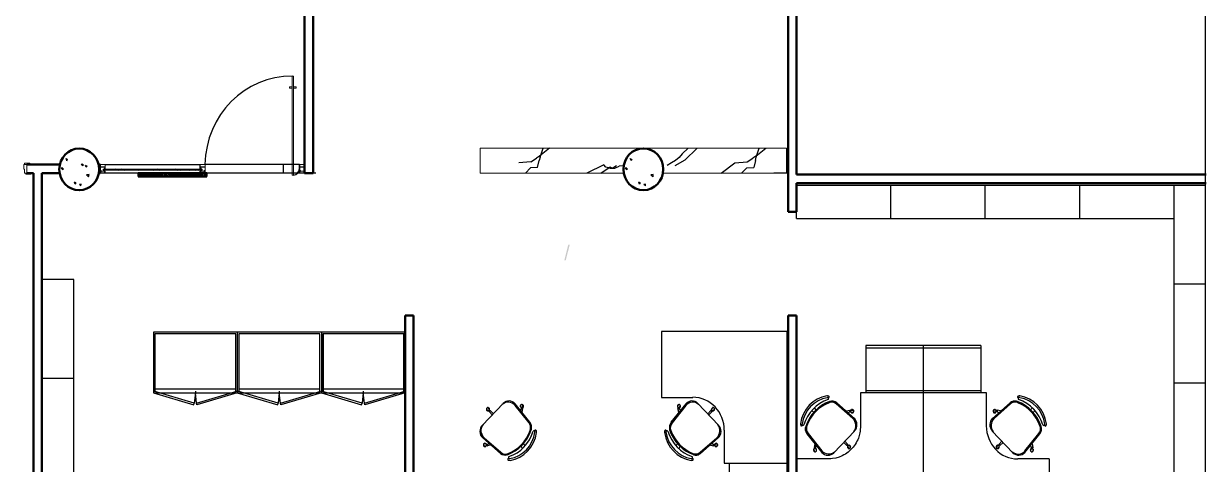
# Model space of a CAD drawing. Header units: millimetres. Extents: x -8 to 5830, y -596 to 3598.
# Drawn here: x 1683.54 to 1694.26, y 2383.29 to 2387.28 of the extents above; entities that cross this region are included whole.
import ezdxf

# ---------------------------------------------------------------- set-up
doc = ezdxf.new("R2010")
doc.units = ezdxf.units.MM
doc.layers.get('0').update_dxf_attribs({"color": 9})

msp = doc.modelspace()

# ---------------------------------------------------------------- linework, layer by layer
at = {"lineweight": 25}
for p, q in [((1694.253, 2378.739), (1694.253, 2393.087)), ((1683.92, 2386.061), (1683.934, 2386.054)), ((1683.926, 2386.043), (1683.92, 2386.061)), ((1688.134, 2386.03), (1688.187, 2386.065)), ((1688.213, 2386.083), (1688.187, 2386.065)), ((1688.219, 2386.074), (1688.21, 2386.043)), ((1688.303, 2386.154), (1688.213, 2386.083)), ((1688.219, 2386.074), (1688.246, 2386.154)), ((1689.036, 2386.061), (1689.05, 2386.054)), ((1689.044, 2386.043), (1689.036, 2386.061)), ((1689.479, 2386.072), (1689.447, 2386.043)), ((1689.506, 2386.103), (1689.479, 2386.072)), ((1689.561, 2386.154), (1689.506, 2386.103)), ((1689.641, 2386.154), (1689.532, 2386.046)), ((1690.095, 2386.03), (1690.146, 2386.065)), ((1690.173, 2386.083), (1690.146, 2386.065)), ((1690.171, 2386.043), (1690.178, 2386.074)), ((1690.173, 2386.083), (1690.264, 2386.154)), ((1690.178, 2386.074), (1690.205, 2386.154)), ((1683.89, 2385.975), (1683.875, 2385.973)), ((1683.884, 2385.964), (1683.875, 2385.973)), ((1683.89, 2385.959), (1683.884, 2385.964)), ((1683.89, 2385.975), (1683.89, 2385.959)), ((1683.926, 2386.041), (1683.934, 2386.054)), ((1684.072, 2386.01), (1684.057, 2386.006)), ((1684.072, 2385.995), (1684.057, 2386.006)), ((1684.072, 2386.01), (1684.072, 2385.995)), ((1684.101, 2385.982), (1684.095, 2385.999)), ((1684.11, 2385.993), (1684.095, 2385.999)), ((1684.11, 2385.993), (1684.101, 2385.982)), ((1684.255, 2385.955), (1684.266, 2385.966)), ((1684.276, 2386.008), (1685.133, 2386.008)), ((1684.283, 2385.955), (1684.293, 2385.966)), ((1684.321, 2385.966), (1684.31, 2385.955)), ((1684.348, 2385.966), (1684.338, 2385.955)), ((1684.373, 2385.966), (1684.363, 2385.955)), ((1684.39, 2385.955), (1684.401, 2385.966)), ((1684.428, 2385.966), (1684.418, 2385.955)), ((1684.445, 2385.955), (1684.456, 2385.966)), ((1684.481, 2385.966), (1684.471, 2385.955)), ((1684.508, 2385.966), (1684.498, 2385.955)), ((1684.525, 2385.955), (1684.536, 2385.966)), ((1684.553, 2385.955), (1684.563, 2385.966)), ((1684.578, 2385.955), (1684.589, 2385.966)), ((1684.616, 2385.966), (1684.606, 2385.955)), ((1684.633, 2385.955), (1684.644, 2385.966)), ((1684.66, 2385.955), (1684.671, 2385.966)), ((1684.696, 2385.966), (1684.686, 2385.955)), ((1684.713, 2385.955), (1684.724, 2385.966)), ((1684.751, 2385.966), (1684.741, 2385.955)), ((1684.768, 2385.955), (1684.779, 2385.966)), ((1684.793, 2385.955), (1684.804, 2385.966)), ((1684.821, 2385.955), (1684.831, 2385.966)), ((1684.848, 2385.955), (1684.859, 2385.966)), ((1684.884, 2385.966), (1684.876, 2385.955)), ((1684.912, 2385.966), (1684.901, 2385.955)), ((1684.928, 2385.955), (1684.939, 2385.966)), ((1684.956, 2385.955), (1684.966, 2385.966)), ((1684.992, 2385.966), (1684.983, 2385.955)), ((1685.009, 2385.955), (1685.019, 2385.966)), ((1685.036, 2385.955), (1685.047, 2385.966)), ((1685.064, 2385.955), (1685.074, 2385.966)), ((1685.089, 2385.955), (1685.099, 2385.966)), ((1685.116, 2385.955), (1685.127, 2385.966)), ((1685.154, 2385.964), (1685.144, 2385.955)), ((1686.037, 2386.008), (1685.18, 2386.008)), ((1685.893, 2385.928), (1685.893, 2386.008)), ((1686.037, 2385.928), (1686.037, 2386.008)), ((1688.134, 2386.03), (1688.025, 2386.023)), ((1688.132, 2385.977), (1688.086, 2385.928)), ((1688.196, 2385.979), (1688.132, 2385.977)), ((1688.196, 2385.979), (1688.21, 2386.043)), ((1688.795, 2386.004), (1688.643, 2385.928)), ((1688.768, 2385.928), (1688.854, 2385.986)), ((1688.814, 2385.984), (1688.795, 2386.004)), ((1688.85, 2385.973), (1688.814, 2385.984)), ((1688.85, 2385.973), (1688.896, 2385.975)), ((1688.854, 2385.986), (1688.871, 2385.975)), ((1688.871, 2385.975), (1688.911, 2385.999)), ((1688.896, 2385.975), (1688.936, 2385.993)), ((1688.983, 2385.995), (1688.936, 2385.993)), ((1689.006, 2385.975), (1688.991, 2385.973)), ((1689, 2385.964), (1688.991, 2385.973)), ((1689.006, 2385.959), (1689, 2385.964)), ((1689.006, 2385.975), (1689.006, 2385.959)), ((1689.05, 2386.054), (1689.044, 2386.041)), ((1689.409, 2386.023), (1689.369, 2385.999)), ((1689.447, 2386.043), (1689.409, 2386.023)), ((1689.532, 2386.046), (1689.441, 2385.995)), ((1689.859, 2385.928), (1689.983, 2386.023)), ((1689.983, 2386.023), (1690.095, 2386.03)), ((1690.045, 2385.928), (1690.093, 2385.977)), ((1690.093, 2385.977), (1690.156, 2385.979)), ((1690.171, 2386.043), (1690.156, 2385.979)), ((1684.013, 2385.842), (1683.998, 2385.847)), ((1684.004, 2385.829), (1683.998, 2385.847)), ((1684.129, 2385.917), (1684.105, 2385.915)), ((1684.124, 2385.895), (1684.105, 2385.913)), ((1684.124, 2385.895), (1684.129, 2385.917)), ((1686.184, 2385.928), (1684.224, 2385.928)), ((1684.595, 2385.9), (1684.574, 2385.922)), ((1684.582, 2385.9), (1684.574, 2385.906)), ((1684.61, 2385.9), (1684.58, 2385.928)), ((1684.622, 2385.9), (1684.593, 2385.928)), ((1684.635, 2385.9), (1684.608, 2385.928)), ((1684.65, 2385.9), (1684.62, 2385.928)), ((1684.663, 2385.9), (1684.635, 2385.928)), ((1684.675, 2385.9), (1684.648, 2385.928)), ((1684.69, 2385.9), (1684.66, 2385.928)), ((1684.675, 2385.928), (1684.703, 2385.9)), ((1684.717, 2385.9), (1684.688, 2385.928)), ((1684.73, 2385.9), (1684.701, 2385.928)), ((1684.743, 2385.9), (1684.715, 2385.928)), ((1684.758, 2385.9), (1684.728, 2385.928)), ((1684.77, 2385.9), (1684.743, 2385.928)), ((1684.783, 2385.9), (1684.755, 2385.928)), ((1684.798, 2385.9), (1684.768, 2385.928)), ((1684.81, 2385.9), (1684.783, 2385.928)), ((1684.825, 2385.9), (1684.796, 2385.928)), ((1684.838, 2385.9), (1684.808, 2385.928)), ((1684.85, 2385.9), (1684.823, 2385.928)), ((1684.865, 2385.9), (1684.836, 2385.928)), ((1684.878, 2385.9), (1684.85, 2385.928)), ((1684.891, 2385.9), (1684.863, 2385.928)), ((1684.905, 2385.9), (1684.876, 2385.928)), ((1684.918, 2385.9), (1684.891, 2385.928)), ((1684.933, 2385.9), (1684.903, 2385.928)), ((1684.945, 2385.9), (1684.916, 2385.928)), ((1684.958, 2385.9), (1684.931, 2385.928)), ((1684.973, 2385.9), (1684.943, 2385.928)), ((1684.985, 2385.9), (1684.958, 2385.928)), ((1684.998, 2385.9), (1684.971, 2385.928)), ((1685.013, 2385.9), (1684.983, 2385.928)), ((1685.026, 2385.9), (1684.998, 2385.928)), ((1685.04, 2385.9), (1685.011, 2385.928)), ((1685.053, 2385.9), (1685.023, 2385.928)), ((1685.066, 2385.9), (1685.038, 2385.928)), ((1685.08, 2385.9), (1685.051, 2385.928)), ((1685.093, 2385.9), (1685.064, 2385.928)), ((1685.106, 2385.9), (1685.078, 2385.928)), ((1685.121, 2385.9), (1685.091, 2385.928)), ((1685.133, 2385.9), (1685.106, 2385.928)), ((1685.148, 2385.9), (1685.118, 2385.928)), ((1685.161, 2385.9), (1685.131, 2385.928)), ((1685.173, 2385.9), (1685.146, 2385.928)), ((1685.188, 2385.9), (1685.159, 2385.928)), ((1685.197, 2385.902), (1685.171, 2385.928)), ((1685.197, 2385.917), (1685.186, 2385.928)), ((1689.12, 2385.829), (1689.114, 2385.847)), ((1689.129, 2385.842), (1689.114, 2385.847)), ((1689.245, 2385.917), (1689.221, 2385.915)), ((1689.24, 2385.895), (1689.221, 2385.913)), ((1689.243, 2385.895), (1689.245, 2385.917)), ((1690.467, 2385.928), (1690.338, 2385.928)), ((1684.004, 2385.829), (1684.013, 2385.842)), ((1684.057, 2385.829), (1684.042, 2385.825)), ((1684.055, 2385.814), (1684.042, 2385.825)), ((1684.055, 2385.814), (1684.057, 2385.829)), ((1689.12, 2385.829), (1689.129, 2385.842)), ((1689.173, 2385.829), (1689.158, 2385.825)), ((1689.173, 2385.814), (1689.158, 2385.825)), ((1689.173, 2385.814), (1689.173, 2385.829)), ((1694.253, 2385.817), (1690.543, 2385.817)), ((1690.543, 2385.519), (1690.543, 2385.817)), ((1691.4, 2385.519), (1691.4, 2385.817)), ((1692.254, 2385.519), (1692.254, 2385.817)), ((1693.111, 2385.519), (1693.111, 2385.817)), ((1693.966, 2385.817), (1693.966, 2378.647)), ((1690.543, 2385.519), (1693.966, 2385.519)), ((1683.989, 2384.965), (1683.704, 2384.965)), ((1683.989, 2380.483), (1683.989, 2384.965)), ((1694.253, 2384.922), (1693.966, 2384.922)), ((1686.995, 2384.487), (1684.713, 2384.487)), ((1684.713, 2384.487), (1684.713, 2383.939)), ((1685.458, 2384.472), (1684.726, 2384.472)), ((1684.726, 2384.472), (1684.726, 2383.955)), ((1685.458, 2383.955), (1685.458, 2384.472)), ((1685.473, 2384.487), (1685.473, 2383.939)), ((1686.22, 2384.472), (1685.488, 2384.472)), ((1685.488, 2384.472), (1685.488, 2383.955)), ((1686.22, 2383.955), (1686.22, 2384.472)), ((1686.235, 2384.487), (1686.235, 2383.939)), ((1686.982, 2384.472), (1686.248, 2384.472)), ((1686.248, 2384.472), (1686.248, 2383.955)), ((1686.25, 2384.472), (1686.25, 2383.955)), ((1686.982, 2383.955), (1686.982, 2384.472)), ((1686.995, 2383.939), (1686.995, 2384.487)), ((1690.46, 2384.494), (1689.319, 2384.494)), ((1689.319, 2384.494), (1689.319, 2383.897)), ((1690.46, 2378.598), (1690.46, 2384.494)), ((1692.216, 2384.366), (1691.172, 2384.366)), ((1691.172, 2384.366), (1691.172, 2383.937)), ((1691.172, 2384.346), (1692.216, 2384.346)), ((1691.693, 2384.366), (1691.693, 2381.119)), ((1692.216, 2384.366), (1692.216, 2383.937)), ((1683.989, 2384.068), (1683.704, 2384.068)), ((1694.253, 2384.025), (1693.966, 2384.025)), ((1684.715, 2383.955), (1684.713, 2383.939)), ((1684.713, 2383.939), (1686.995, 2383.939)), ((1684.713, 2383.939), (1685.078, 2383.831)), ((1685.083, 2383.844), (1684.715, 2383.955)), ((1684.726, 2383.975), (1685.458, 2383.975)), ((1685.093, 2383.939), (1685.083, 2383.844)), ((1685.093, 2383.955), (1685.093, 2383.939)), ((1685.104, 2383.844), (1685.093, 2383.939)), ((1685.104, 2383.844), (1685.469, 2383.955)), ((1685.473, 2383.939), (1685.106, 2383.831)), ((1685.469, 2383.955), (1685.473, 2383.939)), ((1685.477, 2383.955), (1685.473, 2383.939)), ((1685.473, 2383.939), (1685.84, 2383.831)), ((1685.844, 2383.844), (1685.477, 2383.955)), ((1685.488, 2383.975), (1686.22, 2383.975)), ((1685.853, 2383.939), (1685.844, 2383.844)), ((1685.853, 2383.955), (1685.853, 2383.939)), ((1685.863, 2383.844), (1685.853, 2383.939)), ((1685.863, 2383.844), (1686.231, 2383.955)), ((1686.235, 2383.939), (1685.868, 2383.831)), ((1686.231, 2383.955), (1686.235, 2383.939)), ((1686.237, 2383.955), (1686.235, 2383.939)), ((1686.235, 2383.939), (1686.6, 2383.831)), ((1686.604, 2383.844), (1686.237, 2383.955)), ((1686.248, 2383.975), (1686.98, 2383.975)), ((1686.615, 2383.939), (1686.604, 2383.844)), ((1686.615, 2383.955), (1686.615, 2383.939)), ((1686.625, 2383.844), (1686.615, 2383.939)), ((1686.625, 2383.844), (1686.991, 2383.955)), ((1686.995, 2383.939), (1686.628, 2383.831)), ((1686.991, 2383.955), (1686.995, 2383.939)), ((1692.265, 2383.937), (1691.123, 2383.937)), ((1691.123, 2383.937), (1691.123, 2383.623)), ((1692.216, 2383.957), (1691.172, 2383.957)), ((1692.265, 2383.639), (1692.265, 2383.937)), ((1685.078, 2383.831), (1685.083, 2383.844)), ((1685.106, 2383.831), (1685.104, 2383.844)), ((1685.84, 2383.831), (1685.844, 2383.844)), ((1685.868, 2383.831), (1685.863, 2383.844)), ((1686.6, 2383.831), (1686.604, 2383.844)), ((1686.628, 2383.831), (1686.625, 2383.844)), ((1687.883, 2383.842), (1687.695, 2383.645)), ((1688.126, 2383.672), (1687.993, 2383.84)), ((1688.118, 2383.668), (1687.993, 2383.824)), ((1688.042, 2383.827), (1688.039, 2383.822)), ((1688.039, 2383.822), (1688.039, 2383.816)), ((1688.039, 2383.816), (1688.042, 2383.811)), ((1688.044, 2383.829), (1688.042, 2383.827)), ((1688.042, 2383.811), (1688.048, 2383.805)), ((1688.046, 2383.831), (1688.044, 2383.829)), ((1688.046, 2383.807), (1688.044, 2383.829)), ((1688.05, 2383.833), (1688.046, 2383.831)), ((1688.056, 2383.833), (1688.05, 2383.833)), ((1688.058, 2383.831), (1688.056, 2383.833)), ((1688.063, 2383.831), (1688.058, 2383.831)), ((1688.063, 2383.807), (1688.063, 2383.831)), ((1688.065, 2383.827), (1688.063, 2383.831)), ((1688.067, 2383.824), (1688.065, 2383.827)), ((1688.065, 2383.807), (1688.067, 2383.811)), ((1688.067, 2383.822), (1688.067, 2383.824)), ((1688.069, 2383.818), (1688.067, 2383.822)), ((1688.067, 2383.813), (1688.069, 2383.818)), ((1688.067, 2383.811), (1688.067, 2383.813)), ((1689.319, 2383.897), (1689.603, 2383.897)), ((1689.54, 2383.84), (1689.405, 2383.672)), ((1689.54, 2383.824), (1689.416, 2383.668)), ((1689.466, 2383.827), (1689.464, 2383.824)), ((1689.464, 2383.824), (1689.464, 2383.813)), ((1689.464, 2383.813), (1689.466, 2383.811)), ((1689.468, 2383.831), (1689.466, 2383.827)), ((1689.466, 2383.811), (1689.468, 2383.807)), ((1689.468, 2383.807), (1689.47, 2383.831)), ((1689.473, 2383.831), (1689.468, 2383.831)), ((1689.475, 2383.833), (1689.473, 2383.831)), ((1689.483, 2383.833), (1689.475, 2383.833)), ((1689.485, 2383.831), (1689.483, 2383.833)), ((1689.489, 2383.827), (1689.485, 2383.831)), ((1689.485, 2383.807), (1689.487, 2383.829)), ((1689.485, 2383.807), (1689.489, 2383.809)), ((1689.492, 2383.822), (1689.489, 2383.827)), ((1689.489, 2383.809), (1689.492, 2383.811)), ((1689.492, 2383.811), (1689.492, 2383.822)), ((1689.836, 2383.645), (1689.65, 2383.842)), ((1690.825, 2383.911), (1690.819, 2383.911)), ((1690.828, 2383.895), (1690.821, 2383.895)), ((1690.832, 2383.908), (1690.825, 2383.911)), ((1690.83, 2383.893), (1690.828, 2383.895)), ((1690.83, 2383.893), (1690.832, 2383.893)), ((1690.834, 2383.889), (1690.83, 2383.893)), ((1690.83, 2383.877), (1690.834, 2383.882)), ((1690.836, 2383.908), (1690.832, 2383.908)), ((1690.832, 2383.893), (1690.836, 2383.895)), ((1690.834, 2383.882), (1690.834, 2383.889)), ((1690.84, 2383.904), (1690.836, 2383.908)), ((1690.836, 2383.895), (1690.838, 2383.895)), ((1690.838, 2383.897), (1690.84, 2383.9)), ((1690.838, 2383.895), (1690.838, 2383.897)), ((1690.84, 2383.9), (1690.84, 2383.904)), ((1691.053, 2383.707), (1690.904, 2383.838)), ((1691.068, 2383.707), (1690.908, 2383.849)), ((1692.48, 2383.849), (1692.32, 2383.707)), ((1692.484, 2383.838), (1692.335, 2383.707)), ((1692.493, 2383.858), (1692.48, 2383.849)), ((1692.497, 2383.847), (1692.484, 2383.838)), ((1692.501, 2383.86), (1692.493, 2383.858)), ((1692.505, 2383.851), (1692.497, 2383.847)), ((1692.508, 2383.862), (1692.501, 2383.86)), ((1692.512, 2383.853), (1692.505, 2383.851)), ((1692.514, 2383.864), (1692.508, 2383.862)), ((1692.543, 2383.853), (1692.512, 2383.853)), ((1692.531, 2383.864), (1692.514, 2383.864)), ((1692.537, 2383.862), (1692.531, 2383.864)), ((1692.546, 2383.86), (1692.537, 2383.862)), ((1692.55, 2383.849), (1692.543, 2383.853)), ((1692.552, 2383.908), (1692.548, 2383.904)), ((1692.548, 2383.904), (1692.548, 2383.9)), ((1692.548, 2383.9), (1692.55, 2383.897)), ((1692.55, 2383.897), (1692.55, 2383.895)), ((1692.55, 2383.895), (1692.552, 2383.895)), ((1692.556, 2383.908), (1692.552, 2383.908)), ((1692.552, 2383.895), (1692.556, 2383.893)), ((1692.56, 2383.895), (1692.554, 2383.889)), ((1692.554, 2383.889), (1692.554, 2383.882)), ((1692.554, 2383.882), (1692.558, 2383.877)), ((1692.562, 2383.911), (1692.556, 2383.908)), ((1692.556, 2383.893), (1692.558, 2383.893)), ((1692.567, 2383.895), (1692.56, 2383.895)), ((1692.569, 2383.911), (1692.562, 2383.911)), ((1687.733, 2383.798), (1687.731, 2383.793)), ((1687.731, 2383.793), (1687.731, 2383.782)), ((1687.746, 2383.774), (1687.731, 2383.791)), ((1687.731, 2383.782), (1687.733, 2383.78)), ((1687.736, 2383.8), (1687.733, 2383.798)), ((1687.733, 2383.78), (1687.736, 2383.778)), ((1687.738, 2383.802), (1687.736, 2383.8)), ((1687.736, 2383.778), (1687.74, 2383.776)), ((1687.742, 2383.805), (1687.738, 2383.802)), ((1687.74, 2383.776), (1687.742, 2383.776)), ((1687.748, 2383.805), (1687.742, 2383.805)), ((1687.742, 2383.776), (1687.746, 2383.774)), ((1687.759, 2383.787), (1687.744, 2383.805)), ((1687.746, 2383.774), (1687.75, 2383.776)), ((1687.75, 2383.802), (1687.748, 2383.805)), ((1687.755, 2383.8), (1687.75, 2383.802)), ((1687.75, 2383.776), (1687.752, 2383.776)), ((1687.755, 2383.78), (1687.752, 2383.778)), ((1687.752, 2383.778), (1687.752, 2383.774)), ((1687.752, 2383.774), (1687.755, 2383.774)), ((1687.759, 2383.796), (1687.755, 2383.8)), ((1687.761, 2383.78), (1687.755, 2383.78)), ((1687.755, 2383.774), (1687.755, 2383.771)), ((1687.755, 2383.771), (1687.759, 2383.771)), ((1687.784, 2383.738), (1687.755, 2383.769)), ((1687.755, 2383.769), (1687.759, 2383.769)), ((1687.757, 2383.78), (1687.759, 2383.785)), ((1687.759, 2383.785), (1687.759, 2383.796)), ((1687.759, 2383.771), (1687.761, 2383.774)), ((1687.759, 2383.769), (1687.761, 2383.771)), ((1687.761, 2383.778), (1687.761, 2383.78)), ((1687.763, 2383.776), (1687.761, 2383.778)), ((1687.761, 2383.774), (1687.763, 2383.776)), ((1687.761, 2383.771), (1687.763, 2383.774)), ((1687.763, 2383.774), (1687.763, 2383.778)), ((1687.763, 2383.778), (1687.765, 2383.778)), ((1687.765, 2383.778), (1687.795, 2383.749)), ((1688.048, 2383.796), (1688.042, 2383.78)), ((1688.048, 2383.805), (1688.061, 2383.805)), ((1688.05, 2383.796), (1688.048, 2383.796)), ((1688.052, 2383.805), (1688.05, 2383.802)), ((1688.05, 2383.802), (1688.05, 2383.798)), ((1688.052, 2383.793), (1688.05, 2383.796)), ((1688.052, 2383.796), (1688.063, 2383.796)), ((1688.056, 2383.793), (1688.052, 2383.793)), ((1688.058, 2383.796), (1688.056, 2383.793)), ((1688.056, 2383.763), (1688.063, 2383.796)), ((1688.061, 2383.802), (1688.058, 2383.805)), ((1688.058, 2383.796), (1688.061, 2383.798)), ((1688.061, 2383.805), (1688.065, 2383.807)), ((1688.061, 2383.798), (1688.061, 2383.802)), ((1689.468, 2383.807), (1689.47, 2383.805)), ((1689.475, 2383.763), (1689.468, 2383.796)), ((1689.47, 2383.805), (1689.483, 2383.805)), ((1689.47, 2383.798), (1689.47, 2383.796)), ((1689.47, 2383.796), (1689.479, 2383.796)), ((1689.473, 2383.805), (1689.473, 2383.796)), ((1689.473, 2383.796), (1689.475, 2383.793)), ((1689.475, 2383.793), (1689.479, 2383.793)), ((1689.481, 2383.802), (1689.479, 2383.805)), ((1689.479, 2383.796), (1689.481, 2383.798)), ((1689.479, 2383.793), (1689.481, 2383.796)), ((1689.481, 2383.798), (1689.481, 2383.802)), ((1689.483, 2383.805), (1689.485, 2383.807)), ((1689.489, 2383.78), (1689.483, 2383.796)), ((1689.483, 2383.796), (1689.483, 2383.793)), ((1689.766, 2383.778), (1689.739, 2383.749)), ((1689.747, 2383.738), (1689.777, 2383.769)), ((1689.768, 2383.778), (1689.766, 2383.778)), ((1689.768, 2383.774), (1689.768, 2383.778)), ((1689.772, 2383.769), (1689.768, 2383.774)), ((1689.77, 2383.78), (1689.77, 2383.774)), ((1689.779, 2383.78), (1689.77, 2383.78)), ((1689.77, 2383.774), (1689.772, 2383.771)), ((1689.772, 2383.787), (1689.787, 2383.805)), ((1689.774, 2383.796), (1689.772, 2383.791)), ((1689.772, 2383.791), (1689.772, 2383.785)), ((1689.772, 2383.785), (1689.774, 2383.78)), ((1689.772, 2383.771), (1689.777, 2383.771)), ((1689.777, 2383.769), (1689.772, 2383.769)), ((1689.777, 2383.8), (1689.774, 2383.798)), ((1689.774, 2383.798), (1689.774, 2383.796)), ((1689.781, 2383.802), (1689.777, 2383.8)), ((1689.777, 2383.771), (1689.779, 2383.774)), ((1689.779, 2383.774), (1689.779, 2383.78)), ((1689.779, 2383.776), (1689.783, 2383.776)), ((1689.783, 2383.805), (1689.781, 2383.802)), ((1689.791, 2383.805), (1689.783, 2383.805)), ((1689.783, 2383.776), (1689.785, 2383.774)), ((1689.785, 2383.774), (1689.8, 2383.791)), ((1689.785, 2383.774), (1689.789, 2383.776)), ((1689.789, 2383.776), (1689.791, 2383.776)), ((1689.793, 2383.802), (1689.791, 2383.805)), ((1689.791, 2383.776), (1689.795, 2383.778)), ((1689.798, 2383.8), (1689.793, 2383.802)), ((1689.795, 2383.778), (1689.8, 2383.782)), ((1689.8, 2383.798), (1689.798, 2383.8)), ((1689.8, 2383.793), (1689.8, 2383.798)), ((1689.802, 2383.791), (1689.8, 2383.793)), ((1689.8, 2383.787), (1689.802, 2383.791)), ((1689.8, 2383.782), (1689.8, 2383.787)), ((1690.699, 2383.76), (1690.682, 2383.778)), ((1690.722, 2383.785), (1690.705, 2383.802)), ((1690.996, 2383.776), (1691.026, 2383.78)), ((1691.011, 2383.76), (1691.026, 2383.767)), ((1691.026, 2383.778), (1691.024, 2383.776)), ((1691.024, 2383.776), (1691.024, 2383.771)), ((1691.024, 2383.771), (1691.026, 2383.769)), ((1691.026, 2383.767), (1691.024, 2383.767)), ((1691.026, 2383.78), (1691.026, 2383.769)), ((1691.028, 2383.78), (1691.026, 2383.78)), ((1691.034, 2383.778), (1691.026, 2383.778)), ((1691.026, 2383.769), (1691.034, 2383.769)), ((1691.037, 2383.782), (1691.034, 2383.78)), ((1691.034, 2383.78), (1691.034, 2383.767)), ((1691.034, 2383.767), (1691.037, 2383.763)), ((1691.041, 2383.785), (1691.037, 2383.782)), ((1691.037, 2383.782), (1691.06, 2383.78)), ((1691.037, 2383.763), (1691.058, 2383.763)), ((1691.037, 2383.763), (1691.041, 2383.758)), ((1691.043, 2383.787), (1691.041, 2383.785)), ((1691.041, 2383.758), (1691.056, 2383.758)), ((1691.051, 2383.787), (1691.043, 2383.787)), ((1691.053, 2383.785), (1691.051, 2383.787)), ((1691.058, 2383.785), (1691.053, 2383.785)), ((1691.056, 2383.758), (1691.058, 2383.76)), ((1691.06, 2383.78), (1691.058, 2383.785)), ((1691.058, 2383.76), (1691.06, 2383.765)), ((1691.062, 2383.778), (1691.06, 2383.78)), ((1691.06, 2383.765), (1691.062, 2383.767)), ((1691.062, 2383.767), (1691.062, 2383.778)), ((1692.328, 2383.78), (1692.326, 2383.778)), ((1692.326, 2383.778), (1692.326, 2383.767)), ((1692.326, 2383.767), (1692.328, 2383.765)), ((1692.33, 2383.785), (1692.328, 2383.78)), ((1692.351, 2383.782), (1692.328, 2383.78)), ((1692.328, 2383.765), (1692.33, 2383.76)), ((1692.335, 2383.785), (1692.33, 2383.785)), ((1692.351, 2383.763), (1692.33, 2383.763)), ((1692.33, 2383.76), (1692.332, 2383.758)), ((1692.332, 2383.758), (1692.347, 2383.758)), ((1692.337, 2383.787), (1692.335, 2383.785)), ((1692.345, 2383.787), (1692.337, 2383.787)), ((1692.347, 2383.785), (1692.345, 2383.787)), ((1692.351, 2383.782), (1692.347, 2383.785)), ((1692.347, 2383.758), (1692.351, 2383.763)), ((1692.354, 2383.78), (1692.351, 2383.782)), ((1692.351, 2383.763), (1692.354, 2383.767)), ((1692.354, 2383.767), (1692.354, 2383.78)), ((1692.362, 2383.778), (1692.354, 2383.778)), ((1692.354, 2383.769), (1692.356, 2383.769)), ((1692.362, 2383.78), (1692.362, 2383.767)), ((1692.392, 2383.776), (1692.362, 2383.78)), ((1692.362, 2383.778), (1692.364, 2383.776)), ((1692.364, 2383.771), (1692.362, 2383.769)), ((1692.362, 2383.767), (1692.377, 2383.76)), ((1692.364, 2383.776), (1692.364, 2383.771)), ((1692.666, 2383.785), (1692.683, 2383.802)), ((1692.689, 2383.76), (1692.706, 2383.778)), ((1688.122, 2383.661), (1688.118, 2383.668)), ((1688.126, 2383.654), (1688.122, 2383.661)), ((1688.134, 2383.659), (1688.126, 2383.672)), ((1688.128, 2383.645), (1688.126, 2383.654)), ((1688.13, 2383.639), (1688.128, 2383.645)), ((1688.128, 2383.597), (1688.132, 2383.614)), ((1688.132, 2383.63), (1688.13, 2383.639)), ((1688.132, 2383.614), (1688.132, 2383.63)), ((1688.137, 2383.65), (1688.134, 2383.659)), ((1688.141, 2383.643), (1688.137, 2383.65)), ((1688.139, 2383.603), (1688.141, 2383.612)), ((1688.141, 2383.612), (1688.141, 2383.643)), ((1688.16, 2383.595), (1688.156, 2383.59)), ((1688.166, 2383.595), (1688.16, 2383.595)), ((1688.168, 2383.592), (1688.166, 2383.595)), ((1688.172, 2383.599), (1688.17, 2383.597)), ((1688.17, 2383.597), (1688.17, 2383.59)), ((1688.175, 2383.599), (1688.172, 2383.599)), ((1688.177, 2383.601), (1688.175, 2383.599)), ((1688.179, 2383.601), (1688.177, 2383.601)), ((1688.181, 2383.599), (1688.179, 2383.601)), ((1688.185, 2383.595), (1688.181, 2383.599)), ((1688.185, 2383.592), (1688.185, 2383.595)), ((1689.348, 2383.595), (1689.346, 2383.592)), ((1689.352, 2383.601), (1689.348, 2383.597)), ((1689.348, 2383.597), (1689.348, 2383.595)), ((1689.354, 2383.601), (1689.352, 2383.601)), ((1689.356, 2383.599), (1689.354, 2383.601)), ((1689.359, 2383.599), (1689.356, 2383.599)), ((1689.361, 2383.597), (1689.359, 2383.599)), ((1689.361, 2383.597), (1689.361, 2383.588)), ((1689.367, 2383.595), (1689.363, 2383.592)), ((1689.371, 2383.595), (1689.367, 2383.595)), ((1689.375, 2383.592), (1689.371, 2383.595)), ((1689.888, 2383.599), (1689.888, 2383.301)), ((1690.579, 2383.659), (1690.579, 2383.652)), ((1690.579, 2383.652), (1690.581, 2383.645)), ((1690.581, 2383.645), (1690.581, 2383.641)), ((1690.581, 2383.641), (1690.583, 2383.639)), ((1690.583, 2383.639), (1690.585, 2383.639)), ((1690.585, 2383.639), (1690.589, 2383.637)), ((1690.589, 2383.637), (1690.591, 2383.639)), ((1690.591, 2383.639), (1690.593, 2383.641)), ((1690.593, 2383.656), (1690.593, 2383.65)), ((1690.593, 2383.65), (1690.595, 2383.648)), ((1690.593, 2383.643), (1690.595, 2383.645)), ((1690.593, 2383.641), (1690.593, 2383.643)), ((1690.595, 2383.645), (1690.595, 2383.648)), ((1690.595, 2383.648), (1690.6, 2383.643)), ((1690.6, 2383.643), (1690.602, 2383.643)), ((1690.602, 2383.643), (1690.606, 2383.645)), ((1690.606, 2383.645), (1690.608, 2383.645)), ((1690.608, 2383.645), (1690.61, 2383.648)), ((1690.625, 2383.626), (1690.623, 2383.619)), ((1690.623, 2383.619), (1690.623, 2383.603)), ((1690.623, 2383.603), (1690.625, 2383.595)), ((1690.627, 2383.634), (1690.625, 2383.626)), ((1690.625, 2383.595), (1690.627, 2383.588)), ((1690.638, 2383.641), (1690.633, 2383.623)), ((1690.633, 2383.623), (1690.633, 2383.599)), ((1690.633, 2383.599), (1690.636, 2383.592)), ((1691.121, 2383.608), (1691.119, 2383.59)), ((1691.123, 2383.623), (1691.121, 2383.608)), ((1692.755, 2383.623), (1692.75, 2383.641)), ((1692.752, 2383.592), (1692.755, 2383.599)), ((1692.755, 2383.599), (1692.755, 2383.623)), ((1692.778, 2383.648), (1692.78, 2383.645)), ((1692.78, 2383.645), (1692.782, 2383.645)), ((1692.782, 2383.645), (1692.786, 2383.643)), ((1692.786, 2383.643), (1692.788, 2383.643)), ((1692.788, 2383.643), (1692.795, 2383.65)), ((1692.793, 2383.648), (1692.793, 2383.645)), ((1692.793, 2383.645), (1692.795, 2383.643)), ((1692.795, 2383.65), (1692.795, 2383.656)), ((1692.795, 2383.643), (1692.795, 2383.641)), ((1692.795, 2383.641), (1692.797, 2383.639)), ((1692.797, 2383.639), (1692.799, 2383.637)), ((1692.799, 2383.637), (1692.803, 2383.639)), ((1692.803, 2383.639), (1692.805, 2383.639)), ((1692.805, 2383.639), (1692.807, 2383.641)), ((1692.807, 2383.645), (1692.809, 2383.652)), ((1692.807, 2383.641), (1692.807, 2383.645)), ((1692.809, 2383.652), (1692.809, 2383.659)), ((1687.698, 2383.53), (1687.858, 2383.389)), ((1687.712, 2383.53), (1687.862, 2383.4)), ((1688.172, 2383.588), (1688.168, 2383.592)), ((1688.172, 2383.581), (1688.172, 2383.588)), ((1688.187, 2383.586), (1688.185, 2383.592)), ((1688.187, 2383.579), (1688.187, 2383.586)), ((1689.346, 2383.592), (1689.346, 2383.579)), ((1689.361, 2383.588), (1689.359, 2383.584)), ((1689.359, 2383.584), (1689.359, 2383.581)), ((1689.363, 2383.592), (1689.361, 2383.59)), ((1689.378, 2383.59), (1689.375, 2383.592)), ((1689.669, 2383.4), (1689.821, 2383.53)), ((1689.673, 2383.389), (1689.833, 2383.53)), ((1690.627, 2383.588), (1690.631, 2383.579)), ((1690.631, 2383.579), (1690.633, 2383.572)), ((1690.633, 2383.572), (1690.638, 2383.566)), ((1690.636, 2383.592), (1690.64, 2383.584)), ((1690.638, 2383.566), (1690.773, 2383.398)), ((1690.64, 2383.584), (1690.648, 2383.57)), ((1690.648, 2383.57), (1690.773, 2383.413)), ((1690.882, 2383.396), (1691.07, 2383.592)), ((1690.971, 2383.489), (1691.001, 2383.46)), ((1691.009, 2383.471), (1690.982, 2383.5)), ((1691.083, 2383.486), (1691.075, 2383.471)), ((1691.089, 2383.5), (1691.083, 2383.486)), ((1691.098, 2383.513), (1691.089, 2383.5)), ((1691.104, 2383.528), (1691.098, 2383.513)), ((1691.117, 2383.575), (1691.104, 2383.528)), ((1691.119, 2383.59), (1691.117, 2383.575)), ((1692.318, 2383.592), (1692.505, 2383.396)), ((1692.379, 2383.471), (1692.406, 2383.5)), ((1692.417, 2383.489), (1692.387, 2383.46)), ((1692.615, 2383.413), (1692.74, 2383.57)), ((1692.615, 2383.398), (1692.75, 2383.566)), ((1692.74, 2383.57), (1692.748, 2383.584)), ((1692.748, 2383.584), (1692.752, 2383.592)), ((1687.706, 2383.473), (1687.704, 2383.471)), ((1687.704, 2383.471), (1687.704, 2383.46)), ((1687.704, 2383.46), (1687.706, 2383.458)), ((1687.708, 2383.477), (1687.706, 2383.473)), ((1687.729, 2383.475), (1687.706, 2383.475)), ((1687.706, 2383.458), (1687.71, 2383.453)), ((1687.727, 2383.455), (1687.706, 2383.458)), ((1687.71, 2383.48), (1687.708, 2383.477)), ((1687.712, 2383.48), (1687.71, 2383.48)), ((1687.71, 2383.453), (1687.714, 2383.451)), ((1687.717, 2383.482), (1687.712, 2383.48)), ((1687.714, 2383.451), (1687.721, 2383.451)), ((1687.721, 2383.48), (1687.717, 2383.482)), ((1687.723, 2383.48), (1687.721, 2383.48)), ((1687.721, 2383.451), (1687.725, 2383.453)), ((1687.727, 2383.477), (1687.723, 2383.48)), ((1687.725, 2383.453), (1687.727, 2383.455)), ((1687.729, 2383.475), (1687.727, 2383.477)), ((1687.727, 2383.455), (1687.729, 2383.458)), ((1687.731, 2383.471), (1687.729, 2383.475)), ((1687.731, 2383.466), (1687.729, 2383.464)), ((1687.729, 2383.464), (1687.733, 2383.46)), ((1687.729, 2383.458), (1687.731, 2383.462)), ((1687.731, 2383.471), (1687.731, 2383.466)), ((1687.738, 2383.469), (1687.731, 2383.469)), ((1687.733, 2383.46), (1687.736, 2383.46)), ((1687.736, 2383.46), (1687.738, 2383.462)), ((1687.74, 2383.471), (1687.738, 2383.471)), ((1687.74, 2383.466), (1687.738, 2383.469)), ((1687.769, 2383.464), (1687.738, 2383.458)), ((1687.738, 2383.458), (1687.742, 2383.462)), ((1687.738, 2383.462), (1687.74, 2383.462)), ((1687.738, 2383.458), (1687.74, 2383.458)), ((1687.752, 2383.477), (1687.74, 2383.471)), ((1687.742, 2383.464), (1687.74, 2383.469)), ((1687.74, 2383.462), (1687.74, 2383.466)), ((1687.742, 2383.462), (1687.742, 2383.464)), ((1688.044, 2383.453), (1688.058, 2383.435)), ((1688.067, 2383.477), (1688.082, 2383.46)), ((1689.464, 2383.477), (1689.449, 2383.46)), ((1689.487, 2383.453), (1689.473, 2383.435)), ((1689.603, 2383.389), (1689.612, 2383.387)), ((1689.612, 2383.387), (1689.618, 2383.385)), ((1689.618, 2383.385), (1689.641, 2383.385)), ((1689.641, 2383.385), (1689.65, 2383.387)), ((1689.65, 2383.387), (1689.656, 2383.391)), ((1689.654, 2383.378), (1689.66, 2383.382)), ((1689.656, 2383.391), (1689.665, 2383.396)), ((1689.66, 2383.382), (1689.667, 2383.385)), ((1689.665, 2383.396), (1689.669, 2383.4)), ((1689.667, 2383.385), (1689.673, 2383.389)), ((1689.762, 2383.464), (1689.793, 2383.458)), ((1689.791, 2383.471), (1689.779, 2383.477)), ((1689.793, 2383.469), (1689.791, 2383.471)), ((1689.791, 2383.46), (1689.791, 2383.469)), ((1689.791, 2383.469), (1689.8, 2383.469)), ((1689.791, 2383.464), (1689.793, 2383.466)), ((1689.795, 2383.46), (1689.791, 2383.464)), ((1689.793, 2383.458), (1689.791, 2383.46)), ((1689.793, 2383.466), (1689.793, 2383.469)), ((1689.798, 2383.46), (1689.795, 2383.46)), ((1689.8, 2383.462), (1689.798, 2383.46)), ((1689.802, 2383.471), (1689.8, 2383.469)), ((1689.8, 2383.469), (1689.802, 2383.466)), ((1689.802, 2383.462), (1689.8, 2383.462)), ((1689.8, 2383.462), (1689.802, 2383.458)), ((1689.806, 2383.477), (1689.802, 2383.475)), ((1689.802, 2383.475), (1689.802, 2383.471)), ((1689.802, 2383.475), (1689.825, 2383.475)), ((1689.802, 2383.466), (1689.802, 2383.462)), ((1689.802, 2383.458), (1689.806, 2383.453)), ((1689.804, 2383.455), (1689.827, 2383.458)), ((1689.808, 2383.48), (1689.806, 2383.477)), ((1689.806, 2383.453), (1689.81, 2383.451)), ((1689.81, 2383.48), (1689.808, 2383.48)), ((1689.814, 2383.482), (1689.81, 2383.48)), ((1689.81, 2383.451), (1689.817, 2383.451)), ((1689.819, 2383.48), (1689.814, 2383.482)), ((1689.817, 2383.451), (1689.821, 2383.453)), ((1689.821, 2383.48), (1689.819, 2383.48)), ((1689.825, 2383.477), (1689.821, 2383.48)), ((1689.821, 2383.453), (1689.827, 2383.46)), ((1689.827, 2383.473), (1689.825, 2383.477)), ((1689.827, 2383.471), (1689.827, 2383.473)), ((1689.829, 2383.466), (1689.827, 2383.471)), ((1689.827, 2383.46), (1689.829, 2383.464)), ((1689.829, 2383.464), (1689.829, 2383.466)), ((1690.699, 2383.427), (1690.697, 2383.424)), ((1690.697, 2383.424), (1690.697, 2383.418)), ((1690.697, 2383.418), (1690.699, 2383.413)), ((1690.701, 2383.431), (1690.699, 2383.427)), ((1690.699, 2383.413), (1690.701, 2383.411)), ((1690.703, 2383.433), (1690.701, 2383.431)), ((1690.701, 2383.431), (1690.703, 2383.407)), ((1690.701, 2383.411), (1690.703, 2383.407)), ((1690.709, 2383.475), (1690.703, 2383.442)), ((1690.703, 2383.442), (1690.705, 2383.444)), ((1690.711, 2383.433), (1690.703, 2383.433)), ((1690.703, 2383.407), (1690.705, 2383.407)), ((1690.705, 2383.444), (1690.714, 2383.444)), ((1690.707, 2383.442), (1690.705, 2383.44)), ((1690.705, 2383.44), (1690.705, 2383.435)), ((1690.705, 2383.435), (1690.707, 2383.435)), ((1690.705, 2383.407), (1690.709, 2383.405)), ((1690.714, 2383.438), (1690.707, 2383.442)), ((1690.707, 2383.435), (1690.707, 2383.433)), ((1690.709, 2383.405), (1690.716, 2383.405)), ((1690.711, 2383.433), (1690.714, 2383.435)), ((1690.714, 2383.444), (1690.716, 2383.442)), ((1690.714, 2383.435), (1690.714, 2383.438)), ((1690.716, 2383.433), (1690.714, 2383.433)), ((1690.716, 2383.442), (1690.724, 2383.458)), ((1690.72, 2383.431), (1690.716, 2383.433)), ((1690.716, 2383.405), (1690.718, 2383.407)), ((1690.718, 2383.407), (1690.722, 2383.409)), ((1690.724, 2383.427), (1690.72, 2383.431)), ((1690.72, 2383.431), (1690.722, 2383.409)), ((1690.722, 2383.409), (1690.724, 2383.411)), ((1690.724, 2383.422), (1690.724, 2383.427)), ((1690.726, 2383.42), (1690.724, 2383.422)), ((1690.724, 2383.416), (1690.726, 2383.42)), ((1690.724, 2383.411), (1690.724, 2383.416)), ((1690.986, 2383.382), (1690.971, 2383.376)), ((1690.999, 2383.391), (1690.986, 2383.382)), ((1691.011, 2383.402), (1690.999, 2383.391)), ((1691.001, 2383.464), (1691.003, 2383.466)), ((1691.001, 2383.46), (1691.001, 2383.464)), ((1691.003, 2383.466), (1691.009, 2383.466)), ((1691.005, 2383.464), (1691.003, 2383.464)), ((1691.003, 2383.464), (1691.003, 2383.46)), ((1691.003, 2383.46), (1691.005, 2383.458)), ((1691.005, 2383.466), (1691.007, 2383.469)), ((1691.005, 2383.466), (1691.005, 2383.464)), ((1691.005, 2383.458), (1691.011, 2383.458)), ((1691.007, 2383.453), (1691.005, 2383.451)), ((1691.005, 2383.451), (1691.022, 2383.433)), ((1691.005, 2383.451), (1691.007, 2383.447)), ((1691.007, 2383.469), (1691.009, 2383.469)), ((1691.009, 2383.458), (1691.007, 2383.453)), ((1691.007, 2383.447), (1691.007, 2383.442)), ((1691.007, 2383.442), (1691.009, 2383.44)), ((1691.009, 2383.469), (1691.009, 2383.471)), ((1691.013, 2383.462), (1691.009, 2383.466)), ((1691.009, 2383.44), (1691.011, 2383.438)), ((1691.015, 2383.462), (1691.011, 2383.462)), ((1691.011, 2383.46), (1691.013, 2383.462)), ((1691.011, 2383.458), (1691.011, 2383.46)), ((1691.011, 2383.438), (1691.013, 2383.435)), ((1691.022, 2383.411), (1691.011, 2383.402)), ((1691.013, 2383.435), (1691.018, 2383.433)), ((1691.02, 2383.464), (1691.015, 2383.462)), ((1691.018, 2383.433), (1691.022, 2383.433)), ((1691.02, 2383.464), (1691.034, 2383.447)), ((1691.022, 2383.464), (1691.02, 2383.464)), ((1691.026, 2383.462), (1691.022, 2383.464)), ((1691.022, 2383.433), (1691.024, 2383.435)), ((1691.034, 2383.422), (1691.022, 2383.411)), ((1691.024, 2383.435), (1691.028, 2383.435)), ((1691.03, 2383.458), (1691.026, 2383.462)), ((1691.028, 2383.435), (1691.03, 2383.438)), ((1691.032, 2383.455), (1691.03, 2383.458)), ((1691.03, 2383.438), (1691.032, 2383.442)), ((1691.034, 2383.451), (1691.032, 2383.455)), ((1691.032, 2383.442), (1691.034, 2383.444)), ((1691.034, 2383.444), (1691.034, 2383.451)), ((1691.045, 2383.433), (1691.034, 2383.422)), ((1691.056, 2383.447), (1691.045, 2383.433)), ((1691.066, 2383.458), (1691.056, 2383.447)), ((1691.075, 2383.471), (1691.066, 2383.458)), ((1692.368, 2383.464), (1692.354, 2383.447)), ((1692.356, 2383.455), (1692.354, 2383.451)), ((1692.354, 2383.451), (1692.354, 2383.444)), ((1692.354, 2383.444), (1692.356, 2383.442)), ((1692.358, 2383.458), (1692.356, 2383.455)), ((1692.356, 2383.442), (1692.358, 2383.438)), ((1692.36, 2383.46), (1692.358, 2383.458)), ((1692.358, 2383.438), (1692.36, 2383.435)), ((1692.362, 2383.462), (1692.36, 2383.46)), ((1692.36, 2383.435), (1692.364, 2383.435)), ((1692.366, 2383.464), (1692.362, 2383.462)), ((1692.364, 2383.435), (1692.366, 2383.433)), ((1692.368, 2383.464), (1692.366, 2383.464)), ((1692.383, 2383.451), (1692.366, 2383.433)), ((1692.366, 2383.433), (1692.37, 2383.433)), ((1692.373, 2383.462), (1692.368, 2383.464)), ((1692.37, 2383.433), (1692.375, 2383.435)), ((1692.375, 2383.462), (1692.373, 2383.462)), ((1692.379, 2383.466), (1692.375, 2383.462)), ((1692.375, 2383.462), (1692.377, 2383.46)), ((1692.375, 2383.435), (1692.381, 2383.442)), ((1692.377, 2383.458), (1692.377, 2383.46)), ((1692.377, 2383.46), (1692.385, 2383.46)), ((1692.379, 2383.469), (1692.379, 2383.471)), ((1692.381, 2383.469), (1692.379, 2383.469)), ((1692.385, 2383.466), (1692.379, 2383.466)), ((1692.381, 2383.453), (1692.379, 2383.458)), ((1692.383, 2383.466), (1692.381, 2383.469)), ((1692.383, 2383.451), (1692.381, 2383.453)), ((1692.381, 2383.447), (1692.383, 2383.451)), ((1692.381, 2383.442), (1692.381, 2383.447)), ((1692.383, 2383.464), (1692.383, 2383.466)), ((1692.385, 2383.464), (1692.383, 2383.464)), ((1692.387, 2383.464), (1692.385, 2383.466)), ((1692.385, 2383.46), (1692.385, 2383.464)), ((1692.387, 2383.46), (1692.387, 2383.464)), ((1692.664, 2383.422), (1692.662, 2383.42)), ((1692.662, 2383.42), (1692.664, 2383.416)), ((1692.664, 2383.458), (1692.672, 2383.442)), ((1692.668, 2383.431), (1692.664, 2383.427)), ((1692.664, 2383.427), (1692.664, 2383.422)), ((1692.664, 2383.416), (1692.664, 2383.411)), ((1692.664, 2383.411), (1692.666, 2383.409)), ((1692.668, 2383.431), (1692.666, 2383.409)), ((1692.666, 2383.409), (1692.67, 2383.407)), ((1692.672, 2383.433), (1692.668, 2383.431)), ((1692.67, 2383.407), (1692.672, 2383.405)), ((1692.672, 2383.442), (1692.672, 2383.444)), ((1692.674, 2383.444), (1692.672, 2383.442)), ((1692.674, 2383.433), (1692.672, 2383.433)), ((1692.672, 2383.405), (1692.679, 2383.405)), ((1692.683, 2383.444), (1692.674, 2383.444)), ((1692.681, 2383.442), (1692.674, 2383.442)), ((1692.674, 2383.442), (1692.674, 2383.435)), ((1692.674, 2383.435), (1692.676, 2383.433)), ((1692.676, 2383.433), (1692.685, 2383.433)), ((1692.679, 2383.475), (1692.685, 2383.442)), ((1692.679, 2383.405), (1692.683, 2383.407)), ((1692.683, 2383.44), (1692.681, 2383.442)), ((1692.681, 2383.433), (1692.681, 2383.435)), ((1692.681, 2383.435), (1692.683, 2383.435)), ((1692.683, 2383.442), (1692.683, 2383.444)), ((1692.683, 2383.435), (1692.683, 2383.44)), ((1692.683, 2383.407), (1692.685, 2383.407)), ((1692.685, 2383.442), (1692.685, 2383.44)), ((1692.687, 2383.431), (1692.685, 2383.433)), ((1692.687, 2383.431), (1692.685, 2383.407)), ((1692.685, 2383.407), (1692.687, 2383.411)), ((1692.689, 2383.427), (1692.687, 2383.431)), ((1692.687, 2383.411), (1692.689, 2383.413)), ((1692.691, 2383.424), (1692.689, 2383.427)), ((1692.689, 2383.413), (1692.691, 2383.418)), ((1692.691, 2383.418), (1692.691, 2383.424)), ((1687.928, 2383.343), (1687.926, 2383.34)), ((1687.926, 2383.34), (1687.926, 2383.332)), ((1687.926, 2383.332), (1687.928, 2383.329)), ((1687.93, 2383.343), (1687.928, 2383.343)), ((1687.928, 2383.329), (1687.932, 2383.329)), ((1687.932, 2383.345), (1687.93, 2383.343)), ((1687.936, 2383.36), (1687.932, 2383.356)), ((1687.932, 2383.356), (1687.932, 2383.349)), ((1687.932, 2383.349), (1687.938, 2383.343)), ((1687.934, 2383.345), (1687.932, 2383.345)), ((1687.932, 2383.329), (1687.938, 2383.327)), ((1687.938, 2383.343), (1687.942, 2383.343)), ((1687.938, 2383.327), (1687.947, 2383.327)), ((1689.587, 2383.327), (1689.593, 2383.327)), ((1689.589, 2383.343), (1689.593, 2383.343)), ((1689.593, 2383.343), (1689.597, 2383.345)), ((1689.593, 2383.327), (1689.599, 2383.329)), ((1689.599, 2383.358), (1689.597, 2383.36)), ((1689.597, 2383.345), (1689.599, 2383.347)), ((1689.599, 2383.345), (1689.597, 2383.345)), ((1689.599, 2383.347), (1689.599, 2383.358)), ((1689.601, 2383.343), (1689.599, 2383.345)), ((1689.599, 2383.329), (1689.603, 2383.329)), ((1689.603, 2383.343), (1689.601, 2383.343)), ((1689.606, 2383.34), (1689.603, 2383.343)), ((1689.603, 2383.329), (1689.606, 2383.332)), ((1689.606, 2383.332), (1689.606, 2383.34)), ((1689.61, 2383.378), (1689.616, 2383.376)), ((1689.616, 2383.376), (1689.625, 2383.374)), ((1689.625, 2383.374), (1689.639, 2383.374)), ((1689.639, 2383.374), (1689.648, 2383.376)), ((1689.648, 2383.376), (1689.654, 2383.378)), ((1689.888, 2383.301), (1690.46, 2383.301)), ((1689.937, 2381.647), (1689.937, 2383.301)), ((1690.853, 2383.34), (1690.553, 2383.34)), ((1690.87, 2383.343), (1690.853, 2383.34)), ((1690.899, 2383.347), (1690.87, 2383.343)), ((1690.929, 2383.356), (1690.899, 2383.347)), ((1690.958, 2383.369), (1690.929, 2383.356)), ((1690.971, 2383.376), (1690.958, 2383.369)), ((1692.835, 2383.34), (1692.55, 2383.34)), ((1692.835, 2383.34), (1692.835, 2382.145))]:
    msp.add_line(p, q, dxfattribs=at)
at = {"lineweight": 50}
for p, q in [((1686.083, 2385.928), (1686.083, 2388.424)), ((1686.161, 2388.424), (1686.161, 2385.928)), ((1690.467, 2385.579), (1690.467, 2388.424)), ((1690.543, 2385.916), (1690.543, 2388.503)), ((1683.863, 2386.008), (1683.563, 2386.008)), ((1684.23, 2386.008), (1684.215, 2386.008)), ((1683.624, 2385.928), (1683.563, 2385.928)), ((1683.624, 2378.598), (1683.624, 2385.928)), ((1683.7, 2378.598), (1683.7, 2385.928)), ((1683.7, 2385.928), (1683.861, 2385.928)), ((1684.217, 2385.928), (1684.23, 2385.928)), ((1686.161, 2385.928), (1686.083, 2385.928)), ((1694.259, 2385.916), (1690.543, 2385.916)), ((1694.259, 2385.837), (1690.543, 2385.837)), ((1690.543, 2385.579), (1690.543, 2385.837)), ((1690.467, 2385.579), (1690.543, 2385.579)), ((1687.071, 2384.638), (1686.995, 2384.638)), ((1686.995, 2384.638), (1686.995, 2378.598)), ((1687.071, 2378.598), (1687.071, 2384.638)), ((1690.543, 2384.638), (1690.467, 2384.638)), ((1690.467, 2384.638), (1690.467, 2378.827)), ((1690.543, 2378.598), (1690.543, 2384.638)), ((1686.993, 2384.558), (1686.995, 2384.558))]:
    msp.add_line(p, q, dxfattribs=at)
at = {"lineweight": 20}
for p, q in [((1685.971, 2386.711), (1685.946, 2386.711)), ((1685.946, 2386.711), (1685.946, 2386.698)), ((1685.971, 2385.911), (1685.971, 2386.808)), ((1685.971, 2386.808), (1685.982, 2386.808)), ((1685.982, 2386.808), (1685.982, 2385.911)), ((1685.982, 2386.711), (1686.007, 2386.711)), ((1686.007, 2386.711), (1686.007, 2386.698)), ((1685.946, 2386.698), (1685.971, 2386.698)), ((1686.007, 2386.698), (1685.982, 2386.698)), ((1690.454, 2386.154), (1687.676, 2386.154)), ((1687.676, 2386.154), (1687.676, 2385.928)), ((1690.454, 2385.928), (1690.454, 2386.154)), ((1683.536, 2385.964), (1683.536, 2386.008)), ((1683.536, 2386.008), (1683.593, 2386.008)), ((1683.544, 2385.964), (1683.536, 2385.964)), ((1683.593, 2386.019), (1683.544, 2386.019)), ((1683.544, 2386.019), (1683.544, 2386.008)), ((1683.544, 2385.928), (1683.544, 2385.964)), ((1683.563, 2386.008), (1683.563, 2385.928)), ((1683.593, 2386.008), (1683.593, 2386.019)), ((1684.276, 2386.008), (1684.23, 2386.008)), ((1684.23, 2385.928), (1684.23, 2386.008)), ((1684.232, 2386.006), (1684.232, 2385.986)), ((1684.274, 2386.006), (1684.232, 2386.006)), ((1684.232, 2385.986), (1684.274, 2385.986)), ((1684.232, 2385.984), (1684.232, 2385.953)), ((1684.232, 2385.984), (1684.274, 2385.984)), ((1684.232, 2385.953), (1684.238, 2385.953)), ((1684.238, 2385.953), (1684.238, 2385.951)), ((1685.154, 2385.966), (1684.255, 2385.966)), ((1684.255, 2385.966), (1684.255, 2385.955)), ((1684.255, 2385.955), (1685.154, 2385.955)), ((1684.274, 2385.975), (1684.268, 2385.975)), ((1684.268, 2385.975), (1684.268, 2385.97)), ((1684.268, 2385.97), (1684.272, 2385.97)), ((1684.27, 2385.973), (1684.274, 2385.973)), ((1684.272, 2385.97), (1684.272, 2385.973)), ((1684.274, 2385.986), (1684.274, 2386.006)), ((1684.274, 2385.984), (1684.274, 2385.975)), ((1684.274, 2385.973), (1684.274, 2385.97)), ((1684.274, 2385.97), (1684.276, 2385.97)), ((1684.276, 2385.97), (1684.276, 2386.008)), ((1685.18, 2386.008), (1685.133, 2386.008)), ((1685.133, 2386.008), (1685.133, 2385.97)), ((1685.133, 2385.97), (1685.135, 2385.97)), ((1685.18, 2386.006), (1685.135, 2386.006)), ((1685.135, 2386.006), (1685.135, 2385.986)), ((1685.135, 2385.986), (1685.18, 2385.986)), ((1685.135, 2385.984), (1685.18, 2385.984)), ((1685.135, 2385.975), (1685.135, 2385.984)), ((1685.142, 2385.975), (1685.135, 2385.975)), ((1685.135, 2385.97), (1685.135, 2385.973)), ((1685.135, 2385.973), (1685.14, 2385.973)), ((1685.14, 2385.973), (1685.14, 2385.97)), ((1685.14, 2385.97), (1685.144, 2385.97)), ((1685.142, 2385.973), (1685.142, 2385.975)), ((1685.144, 2385.973), (1685.142, 2385.973)), ((1685.144, 2385.97), (1685.144, 2385.973)), ((1685.154, 2385.955), (1685.154, 2385.966)), ((1685.171, 2385.946), (1685.171, 2385.953)), ((1685.18, 2385.953), (1685.171, 2385.953)), ((1685.18, 2386.008), (1685.18, 2385.928)), ((1685.996, 2386.008), (1686.026, 2386.008)), ((1686.037, 2386.008), (1686.037, 2385.928)), ((1686.037, 2386.008), (1686.083, 2386.008)), ((1686.083, 2386.006), (1686.039, 2386.006)), ((1686.039, 2386.006), (1686.039, 2385.986)), ((1686.039, 2385.986), (1686.083, 2385.986)), ((1686.039, 2385.953), (1686.039, 2385.984)), ((1686.083, 2385.984), (1686.039, 2385.984)), ((1686.039, 2385.953), (1686.045, 2385.953)), ((1686.045, 2385.953), (1686.045, 2385.951)), ((1686.075, 2385.946), (1686.075, 2385.953)), ((1686.075, 2385.953), (1686.083, 2385.953)), ((1686.083, 2386.008), (1686.083, 2385.928)), ((1683.601, 2385.928), (1683.544, 2385.928)), ((1683.555, 2385.928), (1683.555, 2385.92)), ((1683.555, 2385.92), (1683.601, 2385.92)), ((1683.601, 2385.92), (1683.601, 2385.928)), ((1684.23, 2385.951), (1684.236, 2385.951)), ((1684.23, 2385.948), (1684.27, 2385.948)), ((1684.23, 2385.942), (1684.232, 2385.944)), ((1684.276, 2385.928), (1684.23, 2385.928)), ((1684.232, 2385.951), (1684.232, 2385.944)), ((1684.232, 2385.946), (1684.238, 2385.946)), ((1684.232, 2385.944), (1684.24, 2385.944)), ((1684.232, 2385.942), (1684.232, 2385.931)), ((1684.234, 2385.942), (1684.232, 2385.94)), ((1684.232, 2385.94), (1684.236, 2385.935)), ((1684.232, 2385.931), (1684.276, 2385.931)), ((1684.234, 2385.948), (1684.234, 2385.951)), ((1684.234, 2385.944), (1684.234, 2385.942)), ((1684.234, 2385.94), (1684.236, 2385.942)), ((1684.236, 2385.94), (1684.234, 2385.935)), ((1684.236, 2385.944), (1684.236, 2385.942)), ((1684.238, 2385.951), (1684.24, 2385.951)), ((1684.238, 2385.948), (1684.238, 2385.946)), ((1684.24, 2385.948), (1684.24, 2385.951)), ((1684.24, 2385.944), (1684.24, 2385.946)), ((1684.24, 2385.946), (1684.266, 2385.946)), ((1684.266, 2385.944), (1684.266, 2385.946)), ((1684.274, 2385.944), (1684.266, 2385.944)), ((1684.268, 2385.946), (1684.268, 2385.948)), ((1684.274, 2385.946), (1684.268, 2385.946)), ((1684.27, 2385.935), (1684.272, 2385.94)), ((1684.274, 2385.94), (1684.27, 2385.935)), ((1684.272, 2385.948), (1684.274, 2385.948)), ((1684.272, 2385.94), (1684.276, 2385.944)), ((1684.272, 2385.94), (1684.272, 2385.944)), ((1684.274, 2385.948), (1684.274, 2385.944)), ((1684.274, 2385.933), (1684.274, 2385.942)), ((1684.276, 2385.933), (1684.274, 2385.933)), ((1684.276, 2385.948), (1684.276, 2385.928)), ((1685.137, 2385.948), (1685.133, 2385.948)), ((1685.133, 2385.948), (1685.133, 2385.928)), ((1685.18, 2385.928), (1685.133, 2385.928)), ((1685.135, 2385.948), (1685.135, 2385.944)), ((1685.135, 2385.944), (1685.144, 2385.944)), ((1685.135, 2385.942), (1685.137, 2385.944)), ((1685.135, 2385.94), (1685.137, 2385.942)), ((1685.135, 2385.94), (1685.14, 2385.935)), ((1685.135, 2385.94), (1685.135, 2385.931)), ((1685.18, 2385.931), (1685.135, 2385.931)), ((1685.137, 2385.946), (1685.137, 2385.948)), ((1685.142, 2385.946), (1685.137, 2385.946)), ((1685.137, 2385.942), (1685.137, 2385.944)), ((1685.137, 2385.94), (1685.14, 2385.942)), ((1685.137, 2385.935), (1685.14, 2385.94)), ((1685.14, 2385.942), (1685.14, 2385.944)), ((1685.18, 2385.948), (1685.142, 2385.948)), ((1685.142, 2385.948), (1685.142, 2385.946)), ((1685.144, 2385.944), (1685.144, 2385.946)), ((1685.144, 2385.946), (1685.169, 2385.946)), ((1685.169, 2385.946), (1685.169, 2385.944)), ((1685.169, 2385.944), (1685.178, 2385.944)), ((1685.178, 2385.946), (1685.171, 2385.946)), ((1685.173, 2385.951), (1685.178, 2385.951)), ((1685.178, 2385.94), (1685.173, 2385.935)), ((1685.173, 2385.935), (1685.175, 2385.94)), ((1685.175, 2385.948), (1685.175, 2385.951)), ((1685.175, 2385.94), (1685.175, 2385.944)), ((1685.175, 2385.94), (1685.18, 2385.944)), ((1685.178, 2385.944), (1685.178, 2385.951)), ((1685.178, 2385.933), (1685.178, 2385.942)), ((1685.178, 2385.933), (1685.18, 2385.933)), ((1685.982, 2385.911), (1685.971, 2385.911)), ((1686.037, 2385.948), (1686.041, 2385.948)), ((1686.037, 2385.928), (1686.083, 2385.928)), ((1686.039, 2385.944), (1686.039, 2385.951)), ((1686.043, 2385.951), (1686.039, 2385.951)), ((1686.039, 2385.944), (1686.047, 2385.944)), ((1686.041, 2385.944), (1686.039, 2385.942)), ((1686.039, 2385.94), (1686.041, 2385.942)), ((1686.043, 2385.935), (1686.039, 2385.94)), ((1686.039, 2385.931), (1686.039, 2385.94)), ((1686.083, 2385.931), (1686.039, 2385.931)), ((1686.041, 2385.948), (1686.041, 2385.946)), ((1686.041, 2385.946), (1686.045, 2385.946)), ((1686.041, 2385.942), (1686.041, 2385.944)), ((1686.043, 2385.942), (1686.041, 2385.94)), ((1686.043, 2385.94), (1686.041, 2385.935)), ((1686.043, 2385.948), (1686.043, 2385.951)), ((1686.083, 2385.948), (1686.043, 2385.948)), ((1686.043, 2385.942), (1686.043, 2385.944)), ((1686.045, 2385.951), (1686.047, 2385.951)), ((1686.045, 2385.946), (1686.045, 2385.948)), ((1686.047, 2385.951), (1686.047, 2385.948)), ((1686.047, 2385.944), (1686.047, 2385.946)), ((1686.072, 2385.946), (1686.047, 2385.946)), ((1686.072, 2385.944), (1686.072, 2385.946)), ((1686.083, 2385.944), (1686.072, 2385.944)), ((1686.075, 2385.946), (1686.081, 2385.946)), ((1686.083, 2385.951), (1686.077, 2385.951)), ((1686.077, 2385.935), (1686.079, 2385.94)), ((1686.079, 2385.935), (1686.077, 2385.935)), ((1686.079, 2385.951), (1686.079, 2385.948)), ((1686.083, 2385.944), (1686.079, 2385.94)), ((1686.079, 2385.94), (1686.079, 2385.944)), ((1686.081, 2385.94), (1686.079, 2385.935)), ((1686.081, 2385.946), (1686.081, 2385.951)), ((1686.081, 2385.942), (1686.081, 2385.94)), ((1686.081, 2385.94), (1686.083, 2385.94)), ((1687.676, 2385.928), (1688.979, 2385.928)), ((1689.333, 2385.928), (1690.454, 2385.928))]:
    msp.add_line(p, q, dxfattribs=at)
at = {"lineweight": 40}
for p, q in [((1684.574, 2385.928), (1684.574, 2385.9)), ((1685.197, 2385.928), (1684.574, 2385.928)), ((1684.574, 2385.9), (1685.197, 2385.9)), ((1685.197, 2385.9), (1685.197, 2385.928)), ((1687.071, 2382.872), (1687.071, 2384.494))]:
    msp.add_line(p, q, dxfattribs=at)
at = {"lineweight": 25}
for centre, major_axis, start_param, end_param in [((1685.961, 2385.989), (0, 0.819), -0.012347, 1.547869), ((1685.979, 2385.971), (0, 0.0604), 3.189176, 4.664806), ((1687.929, 2383.762), (0, 0.0917), -0.814477, 0.671862), ((1687.937, 2383.782), (0, 0.0826), -0.788353, 0.749896), ((1689.596, 2383.783), (0, 0.0819), -0.758937, 0.797393), ((1689.602, 2383.767), (0, 0.0867), -0.706378, 0.851577), ((1689.604, 2383.6), (0, 0.298), 4.710534, 6.285041), ((1690.864, 2383.611), (0, 0.303), 0.156704, 1.414092), ((1690.864, 2383.611), (0, 0.287), 0.15747, 1.413326), ((1690.934, 2383.538), (0, 0.357), 0.312586, 1.25821), ((1690.95, 2383.522), (0, 0.356), 0.321751, 1.249046), ((1690.955, 2383.515), (0, 0.355), 0.350995, 1.20922), ((1690.863, 2383.794), (0, 0.061), -0.764512, 0.444685), ((1690.865, 2383.79), (0, 0.074), -0.647819, 0.327993), ((1692.438, 2383.522), (0, 0.356), -1.249046, -0.321751), ((1692.433, 2383.515), (0, 0.355), -1.208584, -0.351631), ((1692.453, 2383.538), (0, 0.357), -1.25821, -0.312586), ((1692.524, 2383.611), (0, 0.287), -1.413326, -0.15747), ((1692.524, 2383.611), (0, 0.303), -1.414092, -0.156704), ((1690.998, 2383.642), (0, 0.0875), 4.014012, 5.555965), ((1691.013, 2383.649), (0, 0.0823), 3.958831, 5.504404), ((1692.375, 2383.649), (0, 0.0826), 0.782443, 2.320693), ((1692.392, 2383.642), (0, 0.089), 0.743533, 2.25286), ((1687.746, 2383.589), (0, 0.0773), 0.752044, 2.428006), ((1687.763, 2383.597), (0, 0.0849), 0.859511, 2.463401), ((1687.808, 2383.725), (0, 0.367), 3.47063, 4.373596), ((1687.811, 2383.722), (0, 0.355), 3.492587, 4.350812), ((1689.47, 2383.623), (0, 0.0833), 0.947204, 1.81202), ((1689.722, 2383.725), (0, 0.366), 1.908135, 2.81401), ((1689.465, 2383.621), (0, 0.0692), 0.838924, 1.931973), ((1689.733, 2383.736), (0, 0.372), 1.953764, 2.769207), ((1689.763, 2383.596), (0, 0.089), 3.885126, 5.394453), ((1689.785, 2383.589), (0, 0.0776), 3.858507, 5.527815), ((1692.549, 2383.638), (0, 0.298), 1.568941, 3.143448), ((1692.694, 2383.611), (0, 0.074), 4.06457, 5.040382), ((1687.831, 2383.7), (0, 0.357), 3.454178, 4.399803), ((1687.902, 2383.626), (0, 0.286), 3.288939, 4.555826), ((1687.901, 2383.626), (0, 0.303), 3.298297, 4.555685), ((1689.632, 2383.626), (0, 0.303), 1.727501, 2.984888), ((1689.634, 2383.632), (0, 0.293), 1.743392, 2.978214), ((1689.702, 2383.7), (0, 0.357), 1.883382, 2.829007), ((1687.9, 2383.446), (0, 0.0713), 2.48528, 3.467608), ((1687.903, 2383.444), (0, 0.061), 2.377081, 3.586278), ((1690.835, 2383.474), (0, 0.089), 2.31433, 3.823657), ((1690.829, 2383.456), (0, 0.0826), 2.35324, 3.891489), ((1692.553, 2383.471), (0, 0.0875), 2.443216, 3.985168), ((1692.559, 2383.456), (0, 0.0823), 2.388035, 3.933607)]:
    msp.add_ellipse(centre, major_axis=major_axis, ratio=0.954968, start_param=start_param, end_param=end_param, dxfattribs=at)
at = {"lineweight": 50}
for centre, start_param, end_param in [((1684.039, 2385.963), 1.570796326794454, 7.85398163397404), ((1689.155, 2385.964), 1.570796326794885, 7.853981633974471)]:
    msp.add_ellipse(centre, major_axis=(0, 0.189), ratio=0.954968, start_param=start_param, end_param=end_param, dxfattribs=at)
at = {"lineweight": 20, "transparency": 33554559}
msp.add_solid([(1688.474, 2385.281), (1688.487, 2385.281), (1688.438, 2385.139), (1688.451, 2385.139)], dxfattribs=at)

doc.saveas('drawing.dxf')
